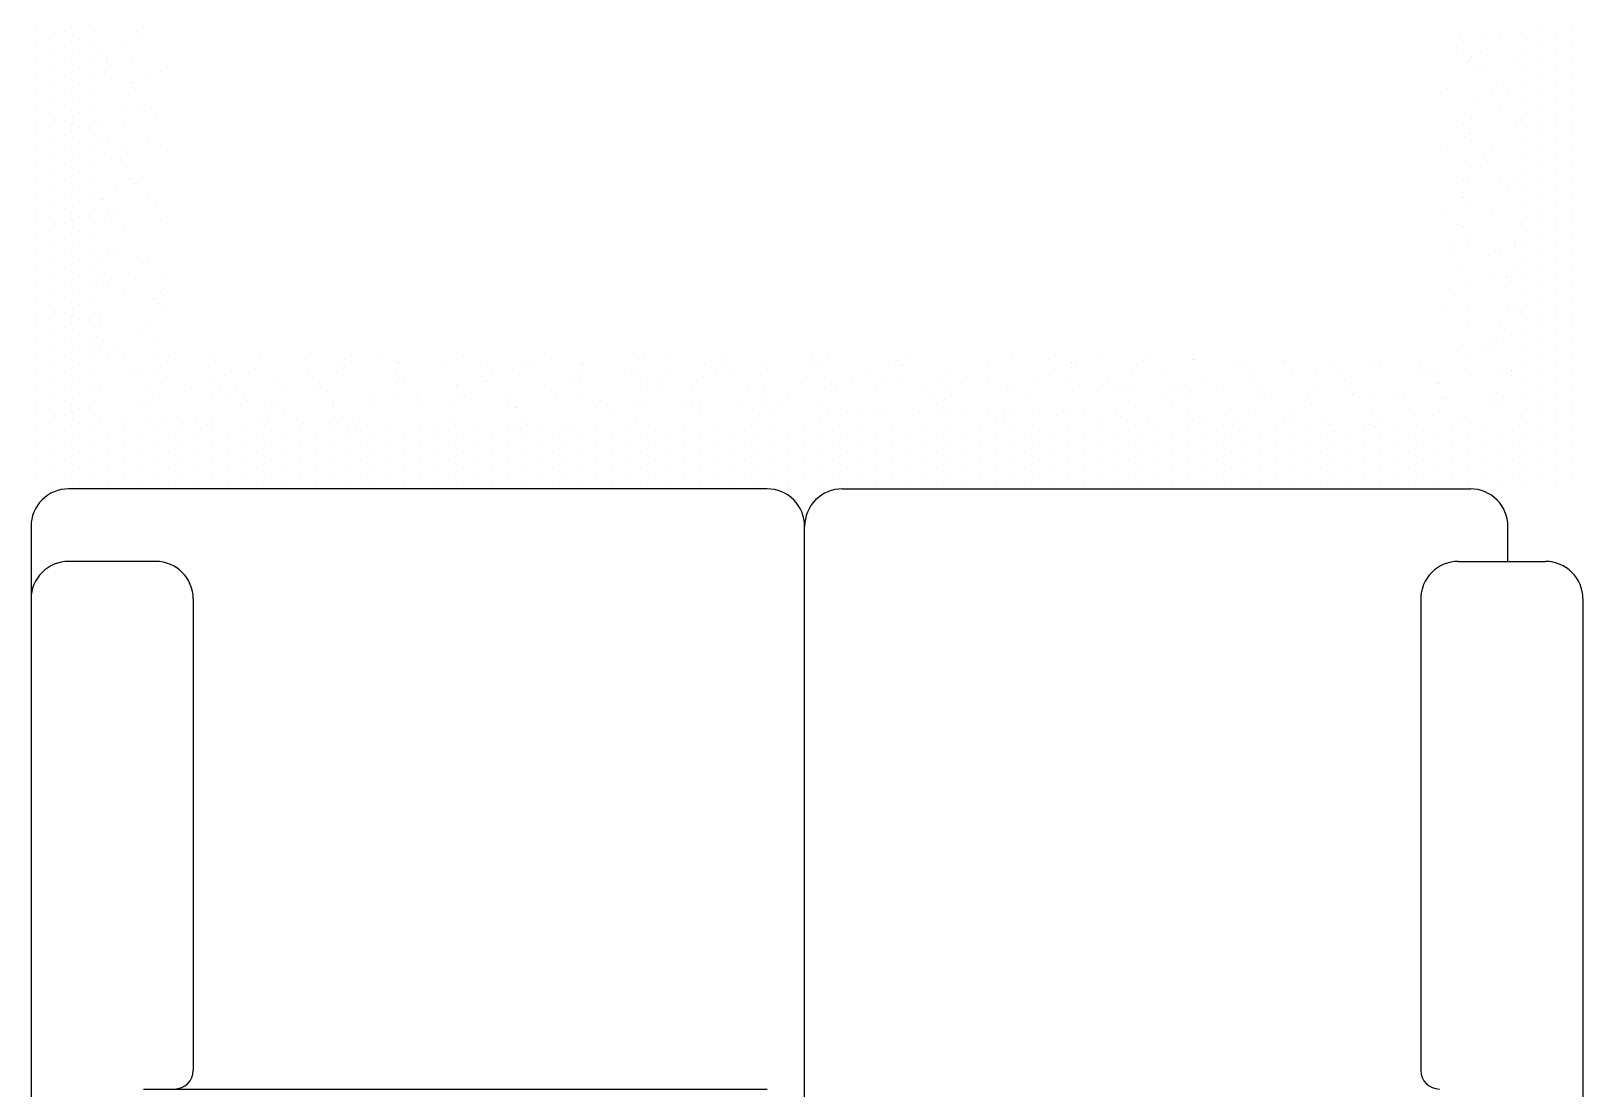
# Model space of a CAD drawing. Header units: millimetres. Extents: x 3923 to 4007, y 744 to 982.
# Drawn here: x 3971.09 to 3974.4, y 823.585 to 825.841 of the extents above; entities that cross this region are included whole.
import ezdxf

# ---------------------------------------------------------------- set-up
doc = ezdxf.new("R2010")
doc.units = ezdxf.units.MM
doc.header["$LTSCALE"] = 20
doc.linetypes.add('CONTINU', pattern=[0])
doc.layers.add('E-Lay-9', color=9, linetype='Continuous', lineweight=9)
doc.layers.add('HIDROSSANITÁRIO', color=8, linetype='Continuous')

# ---------------------------------------------------------------- blocks, each defined once
blk = doc.blocks.new('*X868')
at = {"color": 0}
for p, q in [((10.809375, 42.54375), (10.809375, 42.54375)), ((10.828125, 42.54375), (10.828125, 42.54375)), ((10.846875, 42.54375), (10.846875, 42.54375)), ((10.865625, 42.54375), (10.865625, 42.54375)), ((10.884375, 42.54375), (10.884375, 42.54375)), ((10.903125, 42.54375), (10.903125, 42.54375)), ((10.921875, 42.54375), (10.921875, 42.54375)), ((10.940625, 42.54375), (10.940625, 42.54375)), ((10.959375, 42.54375), (10.959375, 42.54375)), ((10.978125, 42.54375), (10.978125, 42.54375)), ((10.996875, 42.54375), (10.996875, 42.54375)), ((11.015625, 42.54375), (11.015625, 42.54375)), ((11.034375, 42.54375), (11.034375, 42.54375)), ((11.053125, 42.54375), (11.053125, 42.54375)), ((11.071875, 42.54375), (11.071875, 42.54375)), ((11.090625, 42.54375), (11.090625, 42.54375)), ((11.109375, 42.54375), (11.109375, 42.54375)), ((11.128125, 42.54375), (11.128125, 42.54375)), ((11.146875, 42.54375), (11.146875, 42.54375)), ((11.165625, 42.54375), (11.165625, 42.54375)), ((11.184375, 42.54375), (11.184375, 42.54375)), ((11.203125, 42.54375), (11.203125, 42.54375)), ((11.221875, 42.54375), (11.221875, 42.54375)), ((11.240625, 42.54375), (11.240625, 42.54375)), ((11.259375, 42.54375), (11.259375, 42.54375)), ((11.278125, 42.54375), (11.278125, 42.54375)), ((11.296875, 42.54375), (11.296875, 42.54375)), ((11.315625, 42.54375), (11.315625, 42.54375)), ((11.334375, 42.54375), (11.334375, 42.54375)), ((11.353125, 42.54375), (11.353125, 42.54375)), ((11.371875, 42.54375), (11.371875, 42.54375)), ((10.8, 42.525), (10.8, 42.525)), ((10.81875, 42.525), (10.81875, 42.525)), ((10.8375, 42.525), (10.8375, 42.525)), ((10.85625, 42.525), (10.85625, 42.525)), ((10.875, 42.525), (10.875, 42.525)), ((10.89375, 42.525), (10.89375, 42.525)), ((10.9125, 42.525), (10.9125, 42.525)), ((10.93125, 42.525), (10.93125, 42.525)), ((10.95, 42.525), (10.95, 42.525)), ((10.96875, 42.525), (10.96875, 42.525)), ((10.9875, 42.525), (10.9875, 42.525)), ((11.00625, 42.525), (11.00625, 42.525)), ((11.025, 42.525), (11.025, 42.525)), ((11.04375, 42.525), (11.04375, 42.525)), ((11.0625, 42.525), (11.0625, 42.525)), ((11.08125, 42.525), (11.08125, 42.525)), ((11.1, 42.525), (11.1, 42.525)), ((11.11875, 42.525), (11.11875, 42.525)), ((11.1375, 42.525), (11.1375, 42.525)), ((11.15625, 42.525), (11.15625, 42.525)), ((11.175, 42.525), (11.175, 42.525)), ((11.19375, 42.525), (11.19375, 42.525)), ((11.2125, 42.525), (11.2125, 42.525)), ((11.23125, 42.525), (11.23125, 42.525)), ((11.25, 42.525), (11.25, 42.525)), ((11.26875, 42.525), (11.26875, 42.525)), ((11.2875, 42.525), (11.2875, 42.525)), ((11.30625, 42.525), (11.30625, 42.525)), ((11.325, 42.525), (11.325, 42.525)), ((11.34375, 42.525), (11.34375, 42.525)), ((11.3625, 42.525), (11.3625, 42.525)), ((10.809375, 42.50625), (10.809375, 42.50625)), ((10.828125, 42.50625), (10.828125, 42.50625)), ((10.846875, 42.50625), (10.846875, 42.50625)), ((10.865625, 42.50625), (10.865625, 42.50625)), ((10.884375, 42.50625), (10.884375, 42.50625)), ((10.903125, 42.50625), (10.903125, 42.50625)), ((10.921875, 42.50625), (10.921875, 42.50625)), ((10.940625, 42.50625), (10.940625, 42.50625)), ((10.959375, 42.50625), (10.959375, 42.50625)), ((10.978125, 42.50625), (10.978125, 42.50625)), ((10.996875, 42.50625), (10.996875, 42.50625)), ((11.015625, 42.50625), (11.015625, 42.50625)), ((11.034375, 42.50625), (11.034375, 42.50625)), ((11.053125, 42.50625), (11.053125, 42.50625)), ((11.071875, 42.50625), (11.071875, 42.50625)), ((11.090625, 42.50625), (11.090625, 42.50625)), ((11.109375, 42.50625), (11.109375, 42.50625)), ((11.128125, 42.50625), (11.128125, 42.50625)), ((11.146875, 42.50625), (11.146875, 42.50625)), ((11.165625, 42.50625), (11.165625, 42.50625)), ((11.184375, 42.50625), (11.184375, 42.50625)), ((11.203125, 42.50625), (11.203125, 42.50625)), ((11.221875, 42.50625), (11.221875, 42.50625)), ((11.240625, 42.50625), (11.240625, 42.50625)), ((11.259375, 42.50625), (11.259375, 42.50625)), ((11.278125, 42.50625), (11.278125, 42.50625)), ((11.296875, 42.50625), (11.296875, 42.50625)), ((11.315625, 42.50625), (11.315625, 42.50625)), ((11.334375, 42.50625), (11.334375, 42.50625)), ((11.353125, 42.50625), (11.353125, 42.50625)), ((11.371875, 42.50625), (11.371875, 42.50625)), ((10.8, 42.4875), (10.8, 42.4875)), ((10.81875, 42.4875), (10.81875, 42.4875)), ((10.8375, 42.4875), (10.8375, 42.4875)), ((10.85625, 42.4875), (10.85625, 42.4875)), ((10.875, 42.4875), (10.875, 42.4875)), ((10.89375, 42.4875), (10.89375, 42.4875)), ((10.9125, 42.4875), (10.9125, 42.4875)), ((10.93125, 42.4875), (10.93125, 42.4875)), ((10.95, 42.4875), (10.95, 42.4875)), ((10.96875, 42.4875), (10.96875, 42.4875)), ((10.9875, 42.4875), (10.9875, 42.4875)), ((11.00625, 42.4875), (11.00625, 42.4875)), ((11.025, 42.4875), (11.025, 42.4875)), ((11.04375, 42.4875), (11.04375, 42.4875)), ((11.0625, 42.4875), (11.0625, 42.4875)), ((11.08125, 42.4875), (11.08125, 42.4875)), ((11.1, 42.4875), (11.1, 42.4875)), ((11.11875, 42.4875), (11.11875, 42.4875)), ((11.1375, 42.4875), (11.1375, 42.4875)), ((11.15625, 42.4875), (11.15625, 42.4875)), ((11.175, 42.4875), (11.175, 42.4875)), ((11.19375, 42.4875), (11.19375, 42.4875)), ((11.2125, 42.4875), (11.2125, 42.4875)), ((11.23125, 42.4875), (11.23125, 42.4875)), ((11.25, 42.4875), (11.25, 42.4875)), ((11.26875, 42.4875), (11.26875, 42.4875)), ((11.2875, 42.4875), (11.2875, 42.4875)), ((11.30625, 42.4875), (11.30625, 42.4875)), ((11.325, 42.4875), (11.325, 42.4875)), ((11.34375, 42.4875), (11.34375, 42.4875)), ((11.3625, 42.4875), (11.3625, 42.4875)), ((10.809375, 42.46875), (10.809375, 42.46875)), ((10.828125, 42.46875), (10.828125, 42.46875)), ((10.846875, 42.46875), (10.846875, 42.46875)), ((10.865625, 42.46875), (10.865625, 42.46875)), ((10.8, 42.45), (10.8, 42.45)), ((10.81875, 42.45), (10.81875, 42.45)), ((10.8375, 42.45), (10.8375, 42.45)), ((10.85625, 42.45), (10.85625, 42.45)), ((10.809375, 42.43125), (10.809375, 42.43125)), ((10.828125, 42.43125), (10.828125, 42.43125)), ((10.846875, 42.43125), (10.846875, 42.43125)), ((10.865625, 42.43125), (10.865625, 42.43125)), ((10.8, 42.4125), (10.8, 42.4125)), ((10.81875, 42.4125), (10.81875, 42.4125)), ((10.8375, 42.4125), (10.8375, 42.4125)), ((10.85625, 42.4125), (10.85625, 42.4125)), ((10.809375, 42.39375), (10.809375, 42.39375)), ((10.828125, 42.39375), (10.828125, 42.39375)), ((10.846875, 42.39375), (10.846875, 42.39375)), ((10.865625, 42.39375), (10.865625, 42.39375)), ((10.8, 42.375), (10.8, 42.375)), ((10.81875, 42.375), (10.81875, 42.375)), ((10.8375, 42.375), (10.8375, 42.375)), ((10.85625, 42.375), (10.85625, 42.375)), ((10.809375, 42.35625), (10.809375, 42.35625)), ((10.828125, 42.35625), (10.828125, 42.35625)), ((10.846875, 42.35625), (10.846875, 42.35625)), ((10.865625, 42.35625), (10.865625, 42.35625)), ((10.8, 42.3375), (10.8, 42.3375)), ((10.81875, 42.3375), (10.81875, 42.3375)), ((10.8375, 42.3375), (10.8375, 42.3375)), ((10.85625, 42.3375), (10.85625, 42.3375)), ((10.809375, 42.31875), (10.809375, 42.31875)), ((10.828125, 42.31875), (10.828125, 42.31875)), ((10.846875, 42.31875), (10.846875, 42.31875)), ((10.865625, 42.31875), (10.865625, 42.31875)), ((10.8, 42.3), (10.8, 42.3)), ((10.81875, 42.3), (10.81875, 42.3)), ((10.8375, 42.3), (10.8375, 42.3)), ((10.85625, 42.3), (10.85625, 42.3)), ((10.8, 42.2625), (10.8, 42.2625)), ((10.809375, 42.28125), (10.809375, 42.28125)), ((10.81875, 42.2625), (10.81875, 42.2625)), ((10.828125, 42.28125), (10.828125, 42.28125)), ((10.8375, 42.2625), (10.8375, 42.2625)), ((10.846875, 42.28125), (10.846875, 42.28125)), ((10.85625, 42.2625), (10.85625, 42.2625)), ((10.865625, 42.28125), (10.865625, 42.28125)), ((10.809375, 42.24375), (10.809375, 42.24375)), ((10.828125, 42.24375), (10.828125, 42.24375)), ((10.846875, 42.24375), (10.846875, 42.24375)), ((10.865625, 42.24375), (10.865625, 42.24375)), ((10.8, 42.225), (10.8, 42.225)), ((10.81875, 42.225), (10.81875, 42.225)), ((10.8375, 42.225), (10.8375, 42.225)), ((10.85625, 42.225), (10.85625, 42.225)), ((10.809375, 42.20625), (10.809375, 42.20625)), ((10.828125, 42.20625), (10.828125, 42.20625)), ((10.846875, 42.20625), (10.846875, 42.20625)), ((10.865625, 42.20625), (10.865625, 42.20625)), ((10.8, 42.1875), (10.8, 42.1875)), ((10.81875, 42.1875), (10.81875, 42.1875)), ((10.8375, 42.1875), (10.8375, 42.1875)), ((10.85625, 42.1875), (10.85625, 42.1875)), ((10.809375, 42.16875), (10.809375, 42.16875)), ((10.828125, 42.16875), (10.828125, 42.16875)), ((10.846875, 42.16875), (10.846875, 42.16875)), ((10.865625, 42.16875), (10.865625, 42.16875)), ((10.8, 42.15), (10.8, 42.15)), ((10.81875, 42.15), (10.81875, 42.15)), ((10.8375, 42.15), (10.8375, 42.15)), ((10.85625, 42.15), (10.85625, 42.15)), ((10.809375, 42.13125), (10.809375, 42.13125)), ((10.828125, 42.13125), (10.828125, 42.13125)), ((10.846875, 42.13125), (10.846875, 42.13125)), ((10.865625, 42.13125), (10.865625, 42.13125)), ((10.8, 42.1125), (10.8, 42.1125)), ((10.81875, 42.1125), (10.81875, 42.1125)), ((10.8375, 42.1125), (10.8375, 42.1125)), ((10.85625, 42.1125), (10.85625, 42.1125)), ((10.809375, 42.09375), (10.809375, 42.09375)), ((10.828125, 42.09375), (10.828125, 42.09375)), ((10.846875, 42.09375), (10.846875, 42.09375)), ((10.865625, 42.09375), (10.865625, 42.09375)), ((10.8, 42.075), (10.8, 42.075)), ((10.81875, 42.075), (10.81875, 42.075)), ((10.8375, 42.075), (10.8375, 42.075)), ((10.85625, 42.075), (10.85625, 42.075)), ((10.809375, 42.05625), (10.809375, 42.05625)), ((10.828125, 42.05625), (10.828125, 42.05625)), ((10.846875, 42.05625), (10.846875, 42.05625)), ((10.865625, 42.05625), (10.865625, 42.05625)), ((10.8, 42.0375), (10.8, 42.0375)), ((10.81875, 42.0375), (10.81875, 42.0375)), ((10.8375, 42.0375), (10.8375, 42.0375)), ((10.85625, 42.0375), (10.85625, 42.0375)), ((10.809375, 42.01875), (10.809375, 42.01875)), ((10.828125, 42.01875), (10.828125, 42.01875)), ((10.846875, 42.01875), (10.846875, 42.01875)), ((10.865625, 42.01875), (10.865625, 42.01875)), ((10.8, 42), (10.8, 42)), ((10.81875, 42), (10.81875, 42)), ((10.8375, 42), (10.8375, 42)), ((10.85625, 42), (10.85625, 42)), ((10.809375, 41.98125), (10.809375, 41.98125)), ((10.828125, 41.98125), (10.828125, 41.98125)), ((10.846875, 41.98125), (10.846875, 41.98125)), ((10.865625, 41.98125), (10.865625, 41.98125)), ((10.8, 41.9625), (10.8, 41.9625)), ((10.81875, 41.9625), (10.81875, 41.9625)), ((10.8375, 41.9625), (10.8375, 41.9625)), ((10.85625, 41.9625), (10.85625, 41.9625)), ((10.809375, 41.94375), (10.809375, 41.94375)), ((10.828125, 41.94375), (10.828125, 41.94375)), ((10.846875, 41.94375), (10.846875, 41.94375)), ((10.865625, 41.94375), (10.865625, 41.94375)), ((10.8, 41.925), (10.8, 41.925)), ((10.81875, 41.925), (10.81875, 41.925)), ((10.8375, 41.925), (10.8375, 41.925)), ((10.85625, 41.925), (10.85625, 41.925)), ((10.8, 41.8875), (10.8, 41.8875)), ((10.809375, 41.90625), (10.809375, 41.90625)), ((10.81875, 41.8875), (10.81875, 41.8875)), ((10.828125, 41.90625), (10.828125, 41.90625)), ((10.8375, 41.8875), (10.8375, 41.8875)), ((10.846875, 41.90625), (10.846875, 41.90625)), ((10.85625, 41.8875), (10.85625, 41.8875)), ((10.865625, 41.90625), (10.865625, 41.90625)), ((10.809375, 41.86875), (10.809375, 41.86875)), ((10.828125, 41.86875), (10.828125, 41.86875)), ((10.846875, 41.86875), (10.846875, 41.86875)), ((10.865625, 41.86875), (10.865625, 41.86875)), ((10.8, 41.85), (10.8, 41.85)), ((10.81875, 41.85), (10.81875, 41.85)), ((10.8375, 41.85), (10.8375, 41.85)), ((10.85625, 41.85), (10.85625, 41.85)), ((10.809375, 41.83125), (10.809375, 41.83125)), ((10.828125, 41.83125), (10.828125, 41.83125)), ((10.846875, 41.83125), (10.846875, 41.83125)), ((10.865625, 41.83125), (10.865625, 41.83125)), ((10.8, 41.8125), (10.8, 41.8125)), ((10.81875, 41.8125), (10.81875, 41.8125)), ((10.8375, 41.8125), (10.8375, 41.8125)), ((10.85625, 41.8125), (10.85625, 41.8125)), ((10.809375, 41.79375), (10.809375, 41.79375)), ((10.828125, 41.79375), (10.828125, 41.79375)), ((10.846875, 41.79375), (10.846875, 41.79375)), ((10.865625, 41.79375), (10.865625, 41.79375)), ((10.8, 41.775), (10.8, 41.775)), ((10.81875, 41.775), (10.81875, 41.775)), ((10.8375, 41.775), (10.8375, 41.775)), ((10.85625, 41.775), (10.85625, 41.775)), ((10.809375, 41.75625), (10.809375, 41.75625)), ((10.828125, 41.75625), (10.828125, 41.75625)), ((10.846875, 41.75625), (10.846875, 41.75625)), ((10.865625, 41.75625), (10.865625, 41.75625)), ((10.8, 41.7375), (10.8, 41.7375)), ((10.81875, 41.7375), (10.81875, 41.7375)), ((10.8375, 41.7375), (10.8375, 41.7375)), ((10.85625, 41.7375), (10.85625, 41.7375)), ((10.809375, 41.71875), (10.809375, 41.71875)), ((10.828125, 41.71875), (10.828125, 41.71875)), ((10.846875, 41.71875), (10.846875, 41.71875)), ((10.865625, 41.71875), (10.865625, 41.71875)), ((10.8, 41.7), (10.8, 41.7)), ((10.81875, 41.7), (10.81875, 41.7)), ((10.8375, 41.7), (10.8375, 41.7)), ((10.85625, 41.7), (10.85625, 41.7)), ((10.809375, 41.68125), (10.809375, 41.68125)), ((10.828125, 41.68125), (10.828125, 41.68125)), ((10.846875, 41.68125), (10.846875, 41.68125)), ((10.865625, 41.68125), (10.865625, 41.68125)), ((10.8, 41.6625), (10.8, 41.6625)), ((10.81875, 41.6625), (10.81875, 41.6625)), ((10.8375, 41.6625), (10.8375, 41.6625)), ((10.85625, 41.6625), (10.85625, 41.6625)), ((10.809375, 41.64375), (10.809375, 41.64375)), ((10.828125, 41.64375), (10.828125, 41.64375)), ((10.846875, 41.64375), (10.846875, 41.64375)), ((10.865625, 41.64375), (10.865625, 41.64375)), ((10.8, 41.625), (10.8, 41.625)), ((10.81875, 41.625), (10.81875, 41.625)), ((10.8375, 41.625), (10.8375, 41.625)), ((10.85625, 41.625), (10.85625, 41.625)), ((10.809375, 41.60625), (10.809375, 41.60625)), ((10.828125, 41.60625), (10.828125, 41.60625)), ((10.846875, 41.60625), (10.846875, 41.60625)), ((10.865625, 41.60625), (10.865625, 41.60625)), ((10.8, 41.5875), (10.8, 41.5875)), ((10.81875, 41.5875), (10.81875, 41.5875)), ((10.8375, 41.5875), (10.8375, 41.5875)), ((10.85625, 41.5875), (10.85625, 41.5875)), ((10.809375, 41.56875), (10.809375, 41.56875)), ((10.828125, 41.56875), (10.828125, 41.56875)), ((10.846875, 41.56875), (10.846875, 41.56875)), ((10.865625, 41.56875), (10.865625, 41.56875)), ((10.8, 41.55), (10.8, 41.55)), ((10.81875, 41.55), (10.81875, 41.55)), ((10.8375, 41.55), (10.8375, 41.55)), ((10.85625, 41.55), (10.85625, 41.55)), ((10.809375, 41.53125), (10.809375, 41.53125)), ((10.828125, 41.53125), (10.828125, 41.53125)), ((10.846875, 41.53125), (10.846875, 41.53125)), ((10.865625, 41.53125), (10.865625, 41.53125)), ((10.8, 41.5125), (10.8, 41.5125)), ((10.809375, 41.49375), (10.809375, 41.49375)), ((10.81875, 41.5125), (10.81875, 41.5125)), ((10.828125, 41.49375), (10.828125, 41.49375)), ((10.8375, 41.5125), (10.8375, 41.5125)), ((10.846875, 41.49375), (10.846875, 41.49375)), ((10.85625, 41.5125), (10.85625, 41.5125)), ((10.865625, 41.49375), (10.865625, 41.49375)), ((10.8, 41.475), (10.8, 41.475)), ((10.81875, 41.475), (10.81875, 41.475)), ((10.8375, 41.475), (10.8375, 41.475)), ((10.85625, 41.475), (10.85625, 41.475)), ((10.809375, 41.45625), (10.809375, 41.45625)), ((10.828125, 41.45625), (10.828125, 41.45625)), ((10.846875, 41.45625), (10.846875, 41.45625)), ((10.865625, 41.45625), (10.865625, 41.45625)), ((10.8, 41.4375), (10.8, 41.4375)), ((10.81875, 41.4375), (10.81875, 41.4375)), ((10.8375, 41.4375), (10.8375, 41.4375)), ((10.85625, 41.4375), (10.85625, 41.4375)), ((10.809375, 41.41875), (10.809375, 41.41875)), ((10.828125, 41.41875), (10.828125, 41.41875)), ((10.846875, 41.41875), (10.846875, 41.41875)), ((10.865625, 41.41875), (10.865625, 41.41875)), ((10.8, 41.4), (10.8, 41.4)), ((10.81875, 41.4), (10.81875, 41.4)), ((10.8375, 41.4), (10.8375, 41.4)), ((10.85625, 41.4), (10.85625, 41.4)), ((10.809375, 41.38125), (10.809375, 41.38125)), ((10.828125, 41.38125), (10.828125, 41.38125)), ((10.846875, 41.38125), (10.846875, 41.38125)), ((10.865625, 41.38125), (10.865625, 41.38125)), ((10.8, 41.3625), (10.8, 41.3625)), ((10.81875, 41.3625), (10.81875, 41.3625)), ((10.8375, 41.3625), (10.8375, 41.3625)), ((10.85625, 41.3625), (10.85625, 41.3625)), ((10.809375, 41.34375), (10.809375, 41.34375)), ((10.828125, 41.34375), (10.828125, 41.34375)), ((10.846875, 41.34375), (10.846875, 41.34375)), ((10.865625, 41.34375), (10.865625, 41.34375)), ((10.8, 41.325), (10.8, 41.325)), ((10.81875, 41.325), (10.81875, 41.325)), ((10.8375, 41.325), (10.8375, 41.325)), ((10.85625, 41.325), (10.85625, 41.325)), ((10.809375, 41.30625), (10.809375, 41.30625)), ((10.828125, 41.30625), (10.828125, 41.30625)), ((10.846875, 41.30625), (10.846875, 41.30625)), ((10.865625, 41.30625), (10.865625, 41.30625)), ((10.8, 41.2875), (10.8, 41.2875)), ((10.81875, 41.2875), (10.81875, 41.2875)), ((10.8375, 41.2875), (10.8375, 41.2875)), ((10.85625, 41.2875), (10.85625, 41.2875)), ((10.809375, 41.26875), (10.809375, 41.26875)), ((10.828125, 41.26875), (10.828125, 41.26875)), ((10.846875, 41.26875), (10.846875, 41.26875)), ((10.865625, 41.26875), (10.865625, 41.26875)), ((10.8, 41.25), (10.8, 41.25)), ((10.81875, 41.25), (10.81875, 41.25)), ((10.8375, 41.25), (10.8375, 41.25)), ((10.85625, 41.25), (10.85625, 41.25)), ((10.809375, 41.23125), (10.809375, 41.23125)), ((10.828125, 41.23125), (10.828125, 41.23125)), ((10.846875, 41.23125), (10.846875, 41.23125)), ((10.865625, 41.23125), (10.865625, 41.23125)), ((10.8, 41.2125), (10.8, 41.2125)), ((10.81875, 41.2125), (10.81875, 41.2125)), ((10.8375, 41.2125), (10.8375, 41.2125)), ((10.85625, 41.2125), (10.85625, 41.2125)), ((10.809375, 41.19375), (10.809375, 41.19375)), ((10.828125, 41.19375), (10.828125, 41.19375)), ((10.846875, 41.19375), (10.846875, 41.19375)), ((10.865625, 41.19375), (10.865625, 41.19375)), ((10.8, 41.175), (10.8, 41.175)), ((10.81875, 41.175), (10.81875, 41.175)), ((10.8375, 41.175), (10.8375, 41.175)), ((10.85625, 41.175), (10.85625, 41.175)), ((10.809375, 41.15625), (10.809375, 41.15625)), ((10.828125, 41.15625), (10.828125, 41.15625)), ((10.846875, 41.15625), (10.846875, 41.15625)), ((10.865625, 41.15625), (10.865625, 41.15625)), ((10.8, 41.1375), (10.8, 41.1375)), ((10.81875, 41.1375), (10.81875, 41.1375)), ((10.8375, 41.1375), (10.8375, 41.1375)), ((10.85625, 41.1375), (10.85625, 41.1375)), ((10.8, 41.1), (10.8, 41.1)), ((10.809375, 41.11875), (10.809375, 41.11875)), ((10.81875, 41.1), (10.81875, 41.1)), ((10.828125, 41.11875), (10.828125, 41.11875)), ((10.8375, 41.1), (10.8375, 41.1)), ((10.846875, 41.11875), (10.846875, 41.11875)), ((10.85625, 41.1), (10.85625, 41.1)), ((10.865625, 41.11875), (10.865625, 41.11875)), ((10.809375, 41.08125), (10.809375, 41.08125)), ((10.828125, 41.08125), (10.828125, 41.08125)), ((10.846875, 41.08125), (10.846875, 41.08125)), ((10.865625, 41.08125), (10.865625, 41.08125)), ((10.8, 41.0625), (10.8, 41.0625)), ((10.81875, 41.0625), (10.81875, 41.0625)), ((10.8375, 41.0625), (10.8375, 41.0625)), ((10.85625, 41.0625), (10.85625, 41.0625)), ((10.809375, 41.04375), (10.809375, 41.04375)), ((10.828125, 41.04375), (10.828125, 41.04375)), ((10.846875, 41.04375), (10.846875, 41.04375)), ((10.865625, 41.04375), (10.865625, 41.04375)), ((10.8, 41.025), (10.8, 41.025)), ((10.81875, 41.025), (10.81875, 41.025)), ((10.8375, 41.025), (10.8375, 41.025)), ((10.85625, 41.025), (10.85625, 41.025)), ((10.809375, 41.00625), (10.809375, 41.00625)), ((10.828125, 41.00625), (10.828125, 41.00625)), ((10.846875, 41.00625), (10.846875, 41.00625)), ((10.865625, 41.00625), (10.865625, 41.00625)), ((10.8, 40.9875), (10.8, 40.9875)), ((10.81875, 40.9875), (10.81875, 40.9875)), ((10.8375, 40.9875), (10.8375, 40.9875)), ((10.85625, 40.9875), (10.85625, 40.9875)), ((10.809375, 40.96875), (10.809375, 40.96875)), ((10.828125, 40.96875), (10.828125, 40.96875)), ((10.846875, 40.96875), (10.846875, 40.96875)), ((10.865625, 40.96875), (10.865625, 40.96875)), ((10.8, 40.95), (10.8, 40.95)), ((10.81875, 40.95), (10.81875, 40.95)), ((10.8375, 40.95), (10.8375, 40.95)), ((10.85625, 40.95), (10.85625, 40.95)), ((10.809375, 40.93125), (10.809375, 40.93125)), ((10.828125, 40.93125), (10.828125, 40.93125)), ((10.846875, 40.93125), (10.846875, 40.93125)), ((10.865625, 40.93125), (10.865625, 40.93125)), ((10.8, 40.9125), (10.8, 40.9125)), ((10.81875, 40.9125), (10.81875, 40.9125)), ((10.8375, 40.9125), (10.8375, 40.9125)), ((10.85625, 40.9125), (10.85625, 40.9125)), ((10.809375, 40.89375), (10.809375, 40.89375)), ((10.828125, 40.89375), (10.828125, 40.89375)), ((10.846875, 40.89375), (10.846875, 40.89375)), ((10.865625, 40.89375), (10.865625, 40.89375)), ((10.8, 40.875), (10.8, 40.875)), ((10.81875, 40.875), (10.81875, 40.875)), ((10.8375, 40.875), (10.8375, 40.875)), ((10.85625, 40.875), (10.85625, 40.875)), ((10.809375, 40.85625), (10.809375, 40.85625)), ((10.828125, 40.85625), (10.828125, 40.85625)), ((10.846875, 40.85625), (10.846875, 40.85625)), ((10.865625, 40.85625), (10.865625, 40.85625)), ((10.8, 40.8375), (10.8, 40.8375)), ((10.81875, 40.8375), (10.81875, 40.8375)), ((10.8375, 40.8375), (10.8375, 40.8375)), ((10.85625, 40.8375), (10.85625, 40.8375)), ((10.809375, 40.81875), (10.809375, 40.81875)), ((10.828125, 40.81875), (10.828125, 40.81875)), ((10.846875, 40.81875), (10.846875, 40.81875)), ((10.865625, 40.81875), (10.865625, 40.81875)), ((10.8, 40.8), (10.8, 40.8)), ((10.81875, 40.8), (10.81875, 40.8)), ((10.8375, 40.8), (10.8375, 40.8)), ((10.85625, 40.8), (10.85625, 40.8)), ((10.809375, 40.78125), (10.809375, 40.78125)), ((10.828125, 40.78125), (10.828125, 40.78125)), ((10.846875, 40.78125), (10.846875, 40.78125)), ((10.865625, 40.78125), (10.865625, 40.78125)), ((10.8, 40.7625), (10.8, 40.7625)), ((10.81875, 40.7625), (10.81875, 40.7625)), ((10.8375, 40.7625), (10.8375, 40.7625)), ((10.85625, 40.7625), (10.85625, 40.7625)), ((10.8, 40.725), (10.8, 40.725)), ((10.809375, 40.74375), (10.809375, 40.74375)), ((10.81875, 40.725), (10.81875, 40.725)), ((10.828125, 40.74375), (10.828125, 40.74375)), ((10.8375, 40.725), (10.8375, 40.725)), ((10.846875, 40.74375), (10.846875, 40.74375)), ((10.85625, 40.725), (10.85625, 40.725)), ((10.865625, 40.74375), (10.865625, 40.74375)), ((10.809375, 40.70625), (10.809375, 40.70625)), ((10.828125, 40.70625), (10.828125, 40.70625)), ((10.846875, 40.70625), (10.846875, 40.70625)), ((10.865625, 40.70625), (10.865625, 40.70625)), ((10.8, 40.6875), (10.8, 40.6875)), ((10.81875, 40.6875), (10.81875, 40.6875)), ((10.8375, 40.6875), (10.8375, 40.6875)), ((10.85625, 40.6875), (10.85625, 40.6875)), ((10.809375, 40.66875), (10.809375, 40.66875)), ((10.828125, 40.66875), (10.828125, 40.66875)), ((10.846875, 40.66875), (10.846875, 40.66875)), ((10.865625, 40.66875), (10.865625, 40.66875)), ((10.884375, 40.66875), (10.884375, 40.66875)), ((10.903125, 40.66875), (10.903125, 40.66875)), ((10.921875, 40.66875), (10.921875, 40.66875)), ((10.940625, 40.66875), (10.940625, 40.66875)), ((10.959375, 40.66875), (10.959375, 40.66875)), ((10.978125, 40.66875), (10.978125, 40.66875)), ((10.996875, 40.66875), (10.996875, 40.66875)), ((11.015625, 40.66875), (11.015625, 40.66875)), ((11.034375, 40.66875), (11.034375, 40.66875)), ((11.053125, 40.66875), (11.053125, 40.66875)), ((11.071875, 40.66875), (11.071875, 40.66875)), ((11.090625, 40.66875), (11.090625, 40.66875)), ((11.109375, 40.66875), (11.109375, 40.66875)), ((11.128125, 40.66875), (11.128125, 40.66875)), ((11.146875, 40.66875), (11.146875, 40.66875)), ((11.165625, 40.66875), (11.165625, 40.66875)), ((11.184375, 40.66875), (11.184375, 40.66875)), ((11.203125, 40.66875), (11.203125, 40.66875)), ((11.221875, 40.66875), (11.221875, 40.66875)), ((11.240625, 40.66875), (11.240625, 40.66875)), ((11.259375, 40.66875), (11.259375, 40.66875)), ((11.278125, 40.66875), (11.278125, 40.66875)), ((11.296875, 40.66875), (11.296875, 40.66875)), ((11.315625, 40.66875), (11.315625, 40.66875)), ((11.334375, 40.66875), (11.334375, 40.66875)), ((11.353125, 40.66875), (11.353125, 40.66875)), ((11.371875, 40.66875), (11.371875, 40.66875)), ((10.8, 40.65), (10.8, 40.65)), ((10.81875, 40.65), (10.81875, 40.65)), ((10.8375, 40.65), (10.8375, 40.65)), ((10.85625, 40.65), (10.85625, 40.65)), ((10.875, 40.65), (10.875, 40.65)), ((10.89375, 40.65), (10.89375, 40.65)), ((10.9125, 40.65), (10.9125, 40.65)), ((10.93125, 40.65), (10.93125, 40.65)), ((10.95, 40.65), (10.95, 40.65)), ((10.96875, 40.65), (10.96875, 40.65)), ((10.9875, 40.65), (10.9875, 40.65)), ((11.00625, 40.65), (11.00625, 40.65)), ((11.025, 40.65), (11.025, 40.65)), ((11.04375, 40.65), (11.04375, 40.65)), ((11.0625, 40.65), (11.0625, 40.65)), ((11.08125, 40.65), (11.08125, 40.65)), ((11.1, 40.65), (11.1, 40.65)), ((11.11875, 40.65), (11.11875, 40.65)), ((11.1375, 40.65), (11.1375, 40.65)), ((11.15625, 40.65), (11.15625, 40.65)), ((11.175, 40.65), (11.175, 40.65)), ((11.19375, 40.65), (11.19375, 40.65)), ((11.2125, 40.65), (11.2125, 40.65)), ((11.23125, 40.65), (11.23125, 40.65)), ((11.25, 40.65), (11.25, 40.65)), ((11.26875, 40.65), (11.26875, 40.65)), ((11.2875, 40.65), (11.2875, 40.65)), ((11.30625, 40.65), (11.30625, 40.65)), ((11.325, 40.65), (11.325, 40.65)), ((11.34375, 40.65), (11.34375, 40.65)), ((11.3625, 40.65), (11.3625, 40.65)), ((10.809375, 40.63125), (10.809375, 40.63125)), ((10.828125, 40.63125), (10.828125, 40.63125)), ((10.846875, 40.63125), (10.846875, 40.63125)), ((10.865625, 40.63125), (10.865625, 40.63125)), ((10.884375, 40.63125), (10.884375, 40.63125)), ((10.903125, 40.63125), (10.903125, 40.63125)), ((10.921875, 40.63125), (10.921875, 40.63125)), ((10.940625, 40.63125), (10.940625, 40.63125)), ((10.959375, 40.63125), (10.959375, 40.63125)), ((10.978125, 40.63125), (10.978125, 40.63125)), ((10.996875, 40.63125), (10.996875, 40.63125)), ((11.015625, 40.63125), (11.015625, 40.63125)), ((11.034375, 40.63125), (11.034375, 40.63125)), ((11.053125, 40.63125), (11.053125, 40.63125)), ((11.071875, 40.63125), (11.071875, 40.63125)), ((11.090625, 40.63125), (11.090625, 40.63125)), ((11.109375, 40.63125), (11.109375, 40.63125)), ((11.128125, 40.63125), (11.128125, 40.63125)), ((11.146875, 40.63125), (11.146875, 40.63125)), ((11.165625, 40.63125), (11.165625, 40.63125)), ((11.184375, 40.63125), (11.184375, 40.63125)), ((11.203125, 40.63125), (11.203125, 40.63125)), ((11.221875, 40.63125), (11.221875, 40.63125)), ((11.240625, 40.63125), (11.240625, 40.63125)), ((11.259375, 40.63125), (11.259375, 40.63125)), ((11.278125, 40.63125), (11.278125, 40.63125)), ((11.296875, 40.63125), (11.296875, 40.63125)), ((11.315625, 40.63125), (11.315625, 40.63125)), ((11.334375, 40.63125), (11.334375, 40.63125)), ((11.353125, 40.63125), (11.353125, 40.63125)), ((11.371875, 40.63125), (11.371875, 40.63125)), ((10.8, 40.6125), (10.8, 40.6125)), ((10.81875, 40.6125), (10.81875, 40.6125)), ((10.8375, 40.6125), (10.8375, 40.6125)), ((10.85625, 40.6125), (10.85625, 40.6125)), ((10.875, 40.6125), (10.875, 40.6125)), ((10.89375, 40.6125), (10.89375, 40.6125)), ((10.9125, 40.6125), (10.9125, 40.6125)), ((10.93125, 40.6125), (10.93125, 40.6125)), ((10.95, 40.6125), (10.95, 40.6125)), ((10.96875, 40.6125), (10.96875, 40.6125)), ((10.9875, 40.6125), (10.9875, 40.6125)), ((11.00625, 40.6125), (11.00625, 40.6125)), ((11.025, 40.6125), (11.025, 40.6125)), ((11.04375, 40.6125), (11.04375, 40.6125)), ((11.0625, 40.6125), (11.0625, 40.6125)), ((11.08125, 40.6125), (11.08125, 40.6125)), ((11.1, 40.6125), (11.1, 40.6125)), ((11.11875, 40.6125), (11.11875, 40.6125)), ((11.1375, 40.6125), (11.1375, 40.6125)), ((11.15625, 40.6125), (11.15625, 40.6125)), ((11.175, 40.6125), (11.175, 40.6125)), ((11.19375, 40.6125), (11.19375, 40.6125)), ((11.2125, 40.6125), (11.2125, 40.6125)), ((11.23125, 40.6125), (11.23125, 40.6125)), ((11.25, 40.6125), (11.25, 40.6125)), ((11.26875, 40.6125), (11.26875, 40.6125)), ((11.2875, 40.6125), (11.2875, 40.6125)), ((11.30625, 40.6125), (11.30625, 40.6125)), ((11.325, 40.6125), (11.325, 40.6125)), ((11.34375, 40.6125), (11.34375, 40.6125)), ((11.3625, 40.6125), (11.3625, 40.6125)), ((10.809375, 40.59375), (10.809375, 40.59375)), ((10.828125, 40.59375), (10.828125, 40.59375)), ((10.846875, 40.59375), (10.846875, 40.59375)), ((10.865625, 40.59375), (10.865625, 40.59375)), ((10.884375, 40.59375), (10.884375, 40.59375)), ((10.903125, 40.59375), (10.903125, 40.59375)), ((10.921875, 40.59375), (10.921875, 40.59375)), ((10.940625, 40.59375), (10.940625, 40.59375)), ((10.959375, 40.59375), (10.959375, 40.59375)), ((10.978125, 40.59375), (10.978125, 40.59375)), ((10.996875, 40.59375), (10.996875, 40.59375)), ((11.015625, 40.59375), (11.015625, 40.59375)), ((11.034375, 40.59375), (11.034375, 40.59375)), ((11.053125, 40.59375), (11.053125, 40.59375)), ((11.071875, 40.59375), (11.071875, 40.59375)), ((11.090625, 40.59375), (11.090625, 40.59375)), ((11.109375, 40.59375), (11.109375, 40.59375)), ((11.128125, 40.59375), (11.128125, 40.59375)), ((11.146875, 40.59375), (11.146875, 40.59375)), ((11.165625, 40.59375), (11.165625, 40.59375)), ((11.184375, 40.59375), (11.184375, 40.59375)), ((11.203125, 40.59375), (11.203125, 40.59375)), ((11.221875, 40.59375), (11.221875, 40.59375)), ((11.240625, 40.59375), (11.240625, 40.59375)), ((11.259375, 40.59375), (11.259375, 40.59375)), ((11.278125, 40.59375), (11.278125, 40.59375)), ((11.296875, 40.59375), (11.296875, 40.59375)), ((11.315625, 40.59375), (11.315625, 40.59375)), ((11.334375, 40.59375), (11.334375, 40.59375)), ((11.353125, 40.59375), (11.353125, 40.59375)), ((11.371875, 40.59375), (11.371875, 40.59375))]:
    blk.add_line(p, q, dxfattribs=at)
blk = doc.blocks.new('*X869')
at = {"color": 0}
for p, q in [((10.9357, 42.4683), (10.9357, 42.4683)), ((10.9422, 42.4678), (10.9422, 42.4678)), ((10.9943, 42.4596), (10.9943, 42.4596)), ((11.0187, 42.4628), (11.0187, 42.4628)), ((11.0232, 42.4707), (11.0232, 42.4707)), ((11.0557, 42.4673), (11.0557, 42.4673)), ((11.0595, 42.4682), (11.0595, 42.4682)), ((11.0612, 42.4622), (11.0612, 42.4622)), ((11.0751, 42.4702), (11.0751, 42.4702)), ((11.0995, 42.4734), (11.0995, 42.4734)), ((11.1017, 42.4717), (11.1017, 42.4717)), ((11.1775, 42.4646), (11.1775, 42.4646)), ((11.1785, 42.4713), (11.1785, 42.4713)), ((11.2595, 42.4742), (11.2595, 42.4742)), ((11.2976, 42.4636), (11.2976, 42.4636)), ((11.338, 42.4752), (11.338, 42.4752)), ((10.898, 42.4469), (10.898, 42.4469)), ((10.9026, 42.4521), (10.9026, 42.4521)), ((10.906, 42.44), (10.906, 42.44)), ((10.9136, 42.4489), (10.9136, 42.4489)), ((10.938, 42.4522), (10.938, 42.4522)), ((10.9655, 42.4409), (10.9655, 42.4409)), ((10.9787, 42.4575), (10.9787, 42.4575)), ((10.9845, 42.441), (10.9845, 42.441)), ((10.996, 42.4523), (10.996, 42.4523)), ((11.0613, 42.4406), (11.0613, 42.4406)), ((11.0894, 42.4524), (11.0894, 42.4524)), ((11.1423, 42.4435), (11.1423, 42.4435)), ((11.1828, 42.4526), (11.1828, 42.4526)), ((11.2208, 42.4445), (11.2208, 42.4445)), ((11.2763, 42.4528), (11.2763, 42.4528)), ((11.2976, 42.4442), (11.2976, 42.4442)), ((11.3031, 42.4585), (11.3031, 42.4585)), ((11.3697, 42.453), (11.3697, 42.453)), ((10.9711, 42.4359), (10.9711, 42.4359)), ((11.0873, 42.4383), (11.0873, 42.4383)), ((11.2074, 42.4373), (11.2074, 42.4373)), ((11.2129, 42.4322), (11.2129, 42.4322)), ((11.2887, 42.4206), (11.2887, 42.4206)), ((11.3292, 42.4346), (11.3292, 42.4346)), ((11.3294, 42.426), (11.3294, 42.426)), ((11.345, 42.4281), (11.345, 42.4281)), ((11.3694, 42.4313), (11.3694, 42.4313)), ((10.8754, 42.4146), (10.8754, 42.4146)), ((10.8809, 42.4095), (10.8809, 42.4095)), ((10.8813, 42.406), (10.8813, 42.406)), ((10.9441, 42.4099), (10.9441, 42.4099)), ((10.962, 42.4142), (10.962, 42.4142)), ((10.9747, 42.4062), (10.9747, 42.4062)), ((10.9972, 42.412), (10.9972, 42.412)), ((11.0251, 42.4129), (11.0251, 42.4129)), ((11.0555, 42.4144), (11.0555, 42.4144)), ((11.0681, 42.4063), (11.0681, 42.4063)), ((11.1036, 42.4139), (11.1036, 42.4139)), ((11.1172, 42.4109), (11.1172, 42.4109)), ((11.1227, 42.4059), (11.1227, 42.4059)), ((11.1489, 42.4146), (11.1489, 42.4146)), ((11.1615, 42.4065), (11.1615, 42.4065)), ((11.1679, 42.4048), (11.1679, 42.4048)), ((11.1804, 42.4135), (11.1804, 42.4135)), ((11.1835, 42.4068), (11.1835, 42.4068)), ((11.2079, 42.41), (11.2079, 42.41)), ((11.239, 42.4083), (11.239, 42.4083)), ((11.2423, 42.4147), (11.2423, 42.4147)), ((11.2486, 42.4154), (11.2486, 42.4154)), ((11.255, 42.4067), (11.255, 42.4067)), ((11.2614, 42.4164), (11.2614, 42.4164)), ((11.2643, 42.4174), (11.2643, 42.4174)), ((11.3357, 42.4149), (11.3357, 42.4149)), ((11.3399, 42.4174), (11.3399, 42.4174)), ((11.3484, 42.4068), (11.3484, 42.4068)), ((11.3591, 42.4072), (11.3591, 42.4072)), ((11.3646, 42.4022), (11.3646, 42.4022)), ((10.907, 42.3856), (10.907, 42.3856)), ((10.9079, 42.3822), (10.9079, 42.3822)), ((11.022, 42.3855), (11.022, 42.3855)), ((11.0464, 42.3888), (11.0464, 42.3888)), ((11.0871, 42.3941), (11.0871, 42.3941)), ((11.1028, 42.3962), (11.1028, 42.3962)), ((11.1271, 42.3994), (11.1271, 42.3994)), ((11.1442, 42.3857), (11.1442, 42.3857)), ((11.2227, 42.3867), (11.2227, 42.3867)), ((11.2995, 42.3864), (11.2995, 42.3864)), ((10.8849, 42.3675), (10.8849, 42.3675)), ((10.9256, 42.3729), (10.9256, 42.3729)), ((10.9268, 42.377), (10.9268, 42.377)), ((10.9412, 42.3749), (10.9412, 42.3749)), ((10.9368, 42.3583), (10.9368, 42.3583)), ((10.9424, 42.3532), (10.9424, 42.3532)), ((10.946, 42.3521), (10.946, 42.3521)), ((10.8928, 42.3389), (10.8928, 42.3389)), ((10.9055, 42.3309), (10.9055, 42.3309)), ((10.9098, 42.3244), (10.9098, 42.3244)), ((10.8783, 42.303), (10.8783, 42.303)), ((10.951, 42.3019), (10.951, 42.3019)), ((10.8711, 42.2947), (10.8711, 42.2947)), ((10.8725, 42.2882), (10.8725, 42.2882)), ((10.8882, 42.2902), (10.8882, 42.2902)), ((10.9125, 42.2935), (10.9125, 42.2935)), ((10.9479, 42.2943), (10.9479, 42.2943)), ((10.9533, 42.2988), (10.9533, 42.2988)), ((10.9081, 42.2756), (10.9081, 42.2756)), ((10.9117, 42.2666), (10.9117, 42.2666)), ((10.9137, 42.2705), (10.9137, 42.2705)), ((10.9171, 42.2638), (10.9171, 42.2638)), ((10.9297, 42.2558), (10.9297, 42.2558)), ((10.9398, 42.2466), (10.9398, 42.2466)), ((10.873, 42.2369), (10.873, 42.2369)), ((10.8818, 42.2266), (10.8818, 42.2266)), ((10.9497, 42.2365), (10.9497, 42.2365)), ((10.9002, 42.2142), (10.9002, 42.2142)), ((10.9136, 42.2088), (10.9136, 42.2088)), ((10.9158, 42.2162), (10.9158, 42.2162)), ((10.9402, 42.2194), (10.9402, 42.2194)), ((10.8795, 42.1929), (10.8795, 42.1929)), ((10.885, 42.1878), (10.885, 42.1878)), ((10.9413, 42.1887), (10.9413, 42.1887)), ((10.8749, 42.1791), (10.8749, 42.1791)), ((10.9111, 42.1639), (10.9111, 42.1639)), ((10.9516, 42.1787), (10.9516, 42.1787)), ((10.9539, 42.1806), (10.9539, 42.1806)), ((10.9061, 42.1514), (10.9061, 42.1514)), ((10.9155, 42.151), (10.9155, 42.151)), ((10.8871, 42.1348), (10.8871, 42.1348)), ((10.9279, 42.1401), (10.9279, 42.1401)), ((10.9409, 42.1366), (10.9409, 42.1366)), ((10.9435, 42.1422), (10.9435, 42.1422)), ((10.9465, 42.1315), (10.9465, 42.1315)), ((10.8721, 42.1134), (10.8721, 42.1134)), ((10.8768, 42.1213), (10.8768, 42.1213)), ((10.8847, 42.1053), (10.8847, 42.1053)), ((10.9535, 42.1209), (10.9535, 42.1209)), ((10.9173, 42.0932), (10.9173, 42.0932)), ((10.8824, 42.0813), (10.8824, 42.0813)), ((10.9303, 42.0763), (10.9303, 42.0763)), ((10.9555, 42.0661), (10.9555, 42.0661)), ((10.8748, 42.0555), (10.8748, 42.0555)), ((10.8787, 42.0635), (10.8787, 42.0635)), ((10.8904, 42.0575), (10.8904, 42.0575)), ((10.9122, 42.0539), (10.9122, 42.0539)), ((10.9148, 42.0607), (10.9148, 42.0607)), ((10.9178, 42.0488), (10.9178, 42.0488)), ((10.9554, 42.0631), (10.9554, 42.0631)), ((10.8963, 42.0383), (10.8963, 42.0383)), ((10.909, 42.0302), (10.909, 42.0302)), ((10.9192, 42.0354), (10.9192, 42.0354)), ((10.8806, 42.0057), (10.8806, 42.0057)), ((10.9439, 42.0249), (10.9439, 42.0249)), ((10.9424, 41.9867), (10.9424, 41.9867)), ((10.9545, 42.0012), (10.9545, 42.0012)), ((10.9573, 42.0053), (10.9573, 42.0053)), ((10.8836, 41.9712), (10.8836, 41.9712)), ((10.8891, 41.9662), (10.8891, 41.9662)), ((10.9024, 41.9814), (10.9024, 41.9814)), ((10.918, 41.9835), (10.918, 41.9835)), ((10.9211, 41.9776), (10.9211, 41.9776)), ((10.8825, 41.9479), (10.8825, 41.9479)), ((10.9206, 41.9632), (10.9206, 41.9632)), ((10.9332, 41.9551), (10.9332, 41.9551)), ((10.9592, 41.9475), (10.9592, 41.9475)), ((10.9152, 41.9422), (10.9152, 41.9422)), ((10.8853, 41.9259), (10.8853, 41.9259)), ((10.923, 41.9197), (10.923, 41.9197)), ((10.9301, 41.9074), (10.9301, 41.9074)), ((10.945, 41.9149), (10.945, 41.9149)), ((10.9457, 41.9095), (10.9457, 41.9095)), ((10.9506, 41.9098), (10.9506, 41.9098)), ((10.8843, 41.8901), (10.8843, 41.8901)), ((10.8893, 41.902), (10.8893, 41.902)), ((10.9448, 41.888), (10.9448, 41.888)), ((10.9611, 41.8897), (10.9611, 41.8897)), ((10.9574, 41.88), (10.9574, 41.88)), ((10.8865, 41.8596), (10.8865, 41.8596)), ((10.9096, 41.8508), (10.9096, 41.8508)), ((10.9249, 41.8619), (10.9249, 41.8619)), ((10.8862, 41.8323), (10.8862, 41.8323)), ((10.9163, 41.8322), (10.9163, 41.8322)), ((10.9577, 41.8334), (10.9577, 41.8334)), ((10.8756, 41.8127), (10.8756, 41.8127)), ((10.877, 41.8227), (10.877, 41.8227)), ((10.8926, 41.8248), (10.8926, 41.8248)), ((10.917, 41.828), (10.917, 41.828)), ((10.9219, 41.8271), (10.9219, 41.8271)), ((10.8882, 41.8047), (10.8882, 41.8047)), ((10.9268, 41.8041), (10.9268, 41.8041)), ((10.948, 41.8032), (10.948, 41.8032)), ((10.8881, 41.7745), (10.8881, 41.7745)), ((10.9338, 41.7757), (10.9338, 41.7757)), ((10.8876, 41.7495), (10.8876, 41.7495)), ((10.9203, 41.7508), (10.9203, 41.7508)), ((10.9447, 41.754), (10.9447, 41.754)), ((10.8932, 41.7445), (10.8932, 41.7445)), ((10.8998, 41.7376), (10.8998, 41.7376)), ((10.9047, 41.7487), (10.9047, 41.7487)), ((10.9287, 41.7463), (10.9287, 41.7463)), ((10.89, 41.7167), (10.89, 41.7167)), ((10.9125, 41.7296), (10.9125, 41.7296)), ((10.9193, 41.7205), (10.9193, 41.7205)), ((10.9491, 41.6932), (10.9491, 41.6932)), ((10.958, 41.7005), (10.958, 41.7005)), ((10.9306, 41.6885), (10.9306, 41.6885)), ((10.9323, 41.6747), (10.9323, 41.6747)), ((10.9479, 41.6767), (10.9479, 41.6767)), ((10.9547, 41.6881), (10.9547, 41.6881)), ((10.8916, 41.6693), (10.8916, 41.6693)), ((10.8919, 41.6589), (10.8919, 41.6589)), ((10.924, 41.6625), (10.924, 41.6625)), ((10.9367, 41.6544), (10.9367, 41.6544)), ((10.8906, 41.6379), (10.8906, 41.6379)), ((10.8888, 41.6252), (10.8888, 41.6252)), ((10.9325, 41.6307), (10.9325, 41.6307)), ((10.8938, 41.601), (10.8938, 41.601)), ((10.8948, 41.5921), (10.8948, 41.5921)), ((10.9192, 41.5953), (10.9192, 41.5953)), ((10.9204, 41.6105), (10.9204, 41.6105)), ((10.926, 41.6054), (10.926, 41.6054)), ((10.96, 41.6006), (10.96, 41.6006)), ((10.8792, 41.59), (10.8792, 41.59)), ((10.9344, 41.5729), (10.9344, 41.5729)), ((10.9483, 41.5874), (10.9483, 41.5874)), ((10.9521, 41.5815), (10.9521, 41.5815)), ((10.9609, 41.5793), (10.9609, 41.5793)), ((10.8957, 41.5432), (10.8957, 41.5432)), ((10.913, 41.5501), (10.913, 41.5501)), ((10.8917, 41.5278), (10.8917, 41.5278)), ((10.8973, 41.5228), (10.8973, 41.5228)), ((10.9069, 41.516), (10.9069, 41.516)), ((10.9225, 41.518), (10.9225, 41.518)), ((10.9362, 41.5151), (10.9362, 41.5151)), ((10.9469, 41.5212), (10.9469, 41.5212)), ((10.8791, 41.5121), (10.8791, 41.5121)), ((10.8917, 41.504), (10.8917, 41.504)), ((10.9234, 41.4989), (10.9234, 41.4989)), ((10.8976, 41.4854), (10.8976, 41.4854)), ((10.9373, 41.475), (10.9373, 41.475)), ((10.9381, 41.4573), (10.9381, 41.4573)), ((10.9532, 41.4715), (10.9532, 41.4715)), ((10.9588, 41.4664), (10.9588, 41.4664)), ((10.8938, 41.4366), (10.8938, 41.4366)), ((10.9033, 41.437), (10.9033, 41.437)), ((10.9345, 41.4419), (10.9345, 41.4419)), ((10.9502, 41.444), (10.9502, 41.444)), ((10.8947, 41.4162), (10.8947, 41.4162)), ((10.8995, 41.4276), (10.8995, 41.4276)), ((10.916, 41.4289), (10.916, 41.4289)), ((10.94, 41.3995), (10.94, 41.3995)), ((10.9615, 41.3999), (10.9615, 41.3999)), ((10.9245, 41.3888), (10.9245, 41.3888)), ((10.9301, 41.3837), (10.9301, 41.3837)), ((10.8814, 41.3573), (10.8814, 41.3573)), ((10.8971, 41.3593), (10.8971, 41.3593)), ((10.9014, 41.3698), (10.9014, 41.3698)), ((10.9214, 41.3625), (10.9214, 41.3625)), ((10.9275, 41.3618), (10.9275, 41.3618)), ((10.9562, 41.3598), (10.9562, 41.3598)), ((10.9622, 41.3679), (10.9622, 41.3679)), ((10.9402, 41.3538), (10.9402, 41.3538)), ((10.9419, 41.3417), (10.9419, 41.3417)), ((10.8923, 41.3246), (10.8923, 41.3246)), ((10.8958, 41.3061), (10.8958, 41.3061)), ((10.9014, 41.3011), (10.9014, 41.3011)), ((10.9032, 41.312), (10.9032, 41.312)), ((10.871, 41.2785), (10.871, 41.2785)), ((10.9091, 41.2832), (10.9091, 41.2832)), ((10.9247, 41.2853), (10.9247, 41.2853)), ((10.9275, 41.2772), (10.9275, 41.2772)), ((10.9438, 41.2839), (10.9438, 41.2839)), ((10.9491, 41.2885), (10.9491, 41.2885)), ((10.9518, 41.2867), (10.9518, 41.2867)), ((10.9051, 41.2542), (10.9051, 41.2542)), ((10.9165, 41.2495), (10.9165, 41.2495)), ((10.9573, 41.2498), (10.9573, 41.2498)), ((10.8727, 41.2184), (10.8727, 41.2184)), ((10.9457, 41.2261), (10.9457, 41.2261)), ((10.8716, 41.2006), (10.8716, 41.2006)), ((10.8826, 41.2114), (10.8826, 41.2114)), ((10.8952, 41.2034), (10.8952, 41.2034)), ((10.896, 41.2038), (10.896, 41.2038)), ((10.9368, 41.2092), (10.9368, 41.2092)), ((10.9524, 41.2113), (10.9524, 41.2113)), ((10.8988, 41.1945), (10.8988, 41.1945)), ((10.907, 41.1964), (10.907, 41.1964)), ((10.9286, 41.1671), (10.9286, 41.1671)), ((10.9342, 41.1621), (10.9342, 41.1621)), ((10.9408, 41.1743), (10.9408, 41.1743)), ((10.9476, 41.1683), (10.9476, 41.1683)), ((10.9089, 41.1386), (10.9089, 41.1386)), ((10.8837, 41.1245), (10.8837, 41.1245)), ((10.8993, 41.1266), (10.8993, 41.1266)), ((10.9068, 41.1363), (10.9068, 41.1363)), ((10.9195, 41.1282), (10.9195, 41.1282)), ((10.9237, 41.1298), (10.9237, 41.1298)), ((10.9603, 41.1381), (10.9603, 41.1381)), ((10.9495, 41.1105), (10.9495, 41.1105)), ((10.8716, 41.099), (10.8716, 41.099)), ((10.8999, 41.0844), (10.8999, 41.0844)), ((10.9108, 41.0808), (10.9108, 41.0808)), ((10.9055, 41.0794), (10.9055, 41.0794)), ((10.931, 41.0612), (10.931, 41.0612)), ((10.9113, 41.0505), (10.9113, 41.0505)), ((10.9269, 41.0526), (10.9269, 41.0526)), ((10.9316, 41.0555), (10.9316, 41.0555)), ((10.9437, 41.0531), (10.9437, 41.0531)), ((10.9513, 41.0558), (10.9513, 41.0558)), ((10.9514, 41.0527), (10.9514, 41.0527)), ((10.8958, 41.0239), (10.8958, 41.0239)), ((10.9127, 41.023), (10.9127, 41.023)), ((10.9614, 41.0281), (10.9614, 41.0281)), ((10.8713, 41.0018), (10.8713, 41.0018)), ((10.8722, 40.992), (10.8722, 40.992)), ((10.8768, 40.9967), (10.8768, 40.9967)), ((10.9533, 40.9949), (10.9533, 40.9949)), ((10.9553, 40.986), (10.9553, 40.986)), ((10.8739, 40.9679), (10.8739, 40.9679)), ((10.8745, 40.9778), (10.8745, 40.9778)), ((10.8982, 40.9711), (10.8982, 40.9711)), ((10.9029, 40.9728), (10.9029, 40.9728)), ((10.9146, 40.9652), (10.9146, 40.9652)), ((10.939, 40.9765), (10.939, 40.9765)), ((10.9546, 40.9785), (10.9546, 40.9785)), ((10.92, 40.9488), (10.92, 40.9488)), ((10.9327, 40.9454), (10.9327, 40.9454)), ((10.8741, 40.9341), (10.8741, 40.9341)), ((10.9383, 40.9404), (10.9383, 40.9404)), ((10.9551, 40.9371), (10.9551, 40.9371)), ((10.8861, 40.9107), (10.8861, 40.9107)), ((10.8987, 40.9027), (10.8987, 40.9027)), ((10.9165, 40.9074), (10.9165, 40.9074)), ((10.8742, 40.8901), (10.8742, 40.8901)), ((10.8859, 40.8918), (10.8859, 40.8918)), ((10.9015, 40.8939), (10.9015, 40.8939)), ((10.9259, 40.8971), (10.9259, 40.8971)), ((10.876, 40.8763), (10.876, 40.8763)), ((10.904, 40.8628), (10.904, 40.8628)), ((10.9443, 40.8737), (10.9443, 40.8737)), ((10.957, 40.8793), (10.957, 40.8793)), ((10.9096, 40.8577), (10.9096, 40.8577)), ((10.9184, 40.8496), (10.9184, 40.8496)), ((10.9103, 40.8356), (10.9103, 40.8356)), ((10.9229, 40.8276), (10.9229, 40.8276)), ((10.9357, 40.8338), (10.9357, 40.8338)), ((10.8728, 40.8124), (10.8728, 40.8124)), ((10.8779, 40.8185), (10.8779, 40.8185)), ((10.9136, 40.8178), (10.9136, 40.8178)), ((10.9292, 40.8198), (10.9292, 40.8198)), ((10.9536, 40.823), (10.9536, 40.823)), ((10.9589, 40.8215), (10.9589, 40.8215)), ((10.8751, 40.7984), (10.8751, 40.7984)), ((10.9202, 40.7918), (10.9202, 40.7918)), ((10.8754, 40.7801), (10.8754, 40.7801)), ((10.8809, 40.775), (10.8809, 40.775)), ((10.8798, 40.7607), (10.8798, 40.7607)), ((10.907, 40.7511), (10.907, 40.7511)), ((10.9345, 40.7605), (10.9345, 40.7605)), ((10.9472, 40.7524), (10.9472, 40.7524)), ((10.9568, 40.7458), (10.9568, 40.7458)), ((10.9608, 40.7637), (10.9608, 40.7637)), ((10.9812, 40.749), (10.9812, 40.749)), ((11.022, 40.7544), (11.022, 40.7544)), ((11.027, 40.7501), (11.027, 40.7501)), ((11.0326, 40.745), (11.0326, 40.745)), ((11.0376, 40.7564), (11.0376, 40.7564)), ((11.0406, 40.7526), (11.0406, 40.7526)), ((11.062, 40.7596), (11.062, 40.7596)), ((11.134, 40.7528), (11.134, 40.7528)), ((11.1488, 40.7474), (11.1488, 40.7474)), ((11.2274, 40.753), (11.2274, 40.753)), ((11.2689, 40.7464), (11.2689, 40.7464)), ((11.3209, 40.7531), (11.3209, 40.7531)), ((10.8761, 40.7352), (10.8761, 40.7352)), ((10.9005, 40.7384), (10.9005, 40.7384)), ((10.9221, 40.734), (10.9221, 40.734)), ((10.9412, 40.7437), (10.9412, 40.7437)), ((10.9989, 40.7336), (10.9989, 40.7336)), ((11.0799, 40.7365), (11.0799, 40.7365)), ((11.1584, 40.7375), (11.1584, 40.7375)), ((11.2352, 40.7372), (11.2352, 40.7372)), ((11.2744, 40.7413), (11.2744, 40.7413)), ((11.3162, 40.7401), (11.3162, 40.7401)), ((10.8993, 40.7233), (10.8993, 40.7233)), ((10.9368, 40.7237), (10.9368, 40.7237)), ((10.9424, 40.7187), (10.9424, 40.7187)), ((10.9627, 40.7058), (10.9627, 40.7058)), ((10.9927, 40.7234), (10.9927, 40.7234)), ((11.0412, 40.7069), (11.0412, 40.7069)), ((11.0587, 40.7211), (11.0587, 40.7211)), ((11.0861, 40.7236), (11.0861, 40.7236)), ((11.118, 40.7065), (11.118, 40.7065)), ((11.1787, 40.7201), (11.1787, 40.7201)), ((11.1796, 40.7238), (11.1796, 40.7238)), ((11.1842, 40.715), (11.1842, 40.715)), ((11.199, 40.7094), (11.199, 40.7094)), ((11.2511, 40.7069), (11.2511, 40.7069)), ((11.273, 40.7239), (11.273, 40.7239)), ((11.2775, 40.7104), (11.2775, 40.7104)), ((11.2919, 40.7122), (11.2919, 40.7122)), ((11.3005, 40.7174), (11.3005, 40.7174)), ((11.3075, 40.7143), (11.3075, 40.7143)), ((11.3319, 40.7175), (11.3319, 40.7175)), ((11.3543, 40.71), (11.3543, 40.71)), ((11.3664, 40.7241), (11.3664, 40.7241)), ((11.3726, 40.7229), (11.3726, 40.7229)), ((10.8817, 40.7029), (10.8817, 40.7029)), ((10.9685, 40.6948), (10.9685, 40.6948)), ((11.0522, 40.6856), (11.0522, 40.6856)), ((11.0885, 40.6937), (11.0885, 40.6937)), ((11.0896, 40.6856), (11.0896, 40.6856)), ((11.094, 40.6887), (11.094, 40.6887)), ((11.1304, 40.691), (11.1304, 40.691)), ((11.1456, 40.6857), (11.1456, 40.6857)), ((11.146, 40.693), (11.146, 40.693)), ((11.1704, 40.6962), (11.1704, 40.6962)), ((11.2103, 40.6911), (11.2103, 40.6911)), ((11.2111, 40.7016), (11.2111, 40.7016)), ((11.2268, 40.7037), (11.2268, 40.7037)), ((11.239, 40.6859), (11.239, 40.6859)), ((11.3304, 40.69), (11.3304, 40.69)), ((11.3324, 40.6861), (11.3324, 40.6861)), ((10.878, 40.6772), (10.878, 40.6772)), ((10.924, 40.6762), (10.924, 40.6762)), ((10.9587, 40.6854), (10.9587, 40.6854)), ((10.9689, 40.6697), (10.9689, 40.6697)), ((10.9714, 40.6773), (10.9714, 40.6773)), ((10.9845, 40.6718), (10.9845, 40.6718)), ((11.0008, 40.6758), (11.0008, 40.6758)), ((11.0089, 40.675), (11.0089, 40.675)), ((11.0496, 40.6803), (11.0496, 40.6803)), ((11.0648, 40.6775), (11.0648, 40.6775)), ((11.0652, 40.6824), (11.0652, 40.6824)), ((11.0818, 40.6787), (11.0818, 40.6787)), ((11.1582, 40.6777), (11.1582, 40.6777)), ((11.1603, 40.6797), (11.1603, 40.6797)), ((11.2371, 40.6794), (11.2371, 40.6794)), ((11.2517, 40.6778), (11.2517, 40.6778)), ((11.3181, 40.6823), (11.3181, 40.6823)), ((11.3359, 40.685), (11.3359, 40.685)), ((11.3451, 40.678), (11.3451, 40.678))]:
    blk.add_line(p, q, dxfattribs=at)
blk = doc.blocks.new('A$C7AFB675E')
at = {"color": 8}
for p, q in [((3.5035, 2.9606), (3.5035, 3.6632)), ((5.1585, 2.8832), (5.1585, 3.6632)), ((4.3335, 3.5232), (4.3335, 2.8832)), ((4.3335, 3.5232), (4.3335, 2.8832)), ((5.0385, 3.4832), (4.3735, 3.4832)), ((3.6765, 2.9606), (3.6765, 3.4632)), ((4.9855, 2.9606), (4.9855, 3.4632)), ((3.6365, 2.9206), (3.5435, 2.9206)), ((3.5835, 2.9206), (3.5835, 2.8832)), ((3.5835, 2.9206), (3.5835, 2.8832)), ((5.0255, 2.9206), (5.1185, 2.9206)), ((4.2935, 2.8432), (3.6235, 2.8432)), ((4.3735, 2.8432), (4.9185, 2.8432)), ((4.9185, 2.8432), (5.1185, 2.8432))]:
    blk.add_line(p, q, dxfattribs=at)
for centre, radius, start, end in [((3.6565, 3.4632), 0.02, 0, 90), ((5.0055, 3.4632), 0.02, 90, 180), ((3.5435, 2.9606), 0.04, 180, 270), ((3.6365, 2.9606), 0.04, 270, 0), ((5.0255, 2.9606), 0.04, 180, 270), ((5.1185, 2.9606), 0.04, 270, 0), ((3.6235, 2.8832), 0.04, 180, 270), ((4.2935, 2.8832), 0.04, 270, 0), ((4.3735, 2.8832), 0.04, 180, 270), ((5.1185, 2.8832), 0.04, 270, 0)]:
    blk.add_arc(centre, radius, start, end, dxfattribs=at)
at = {"layer": 'E-Lay-9', "color": 8, "xscale": -0.8400000000000034, "yscale": 0.8400000000000034, "zscale": 0.84, "rotation": 90}
for name in ['*X868', '*X869']:
    blk.add_blockref(name, (39.2529, 11.908), dxfattribs=at)

msp = doc.modelspace()

# ---------------------------------------------------------------- block references
at = {"layer": 'HIDROSSANITÁRIO', "color": 8, "linetype": 'CONTINU', "xscale": 2, "yscale": 2, "zscale": 2, "rotation": 180}
msp.add_blockref('A$C7AFB675E', (3981.4065, 830.5514), dxfattribs=at)

doc.saveas('drawing.dxf')
